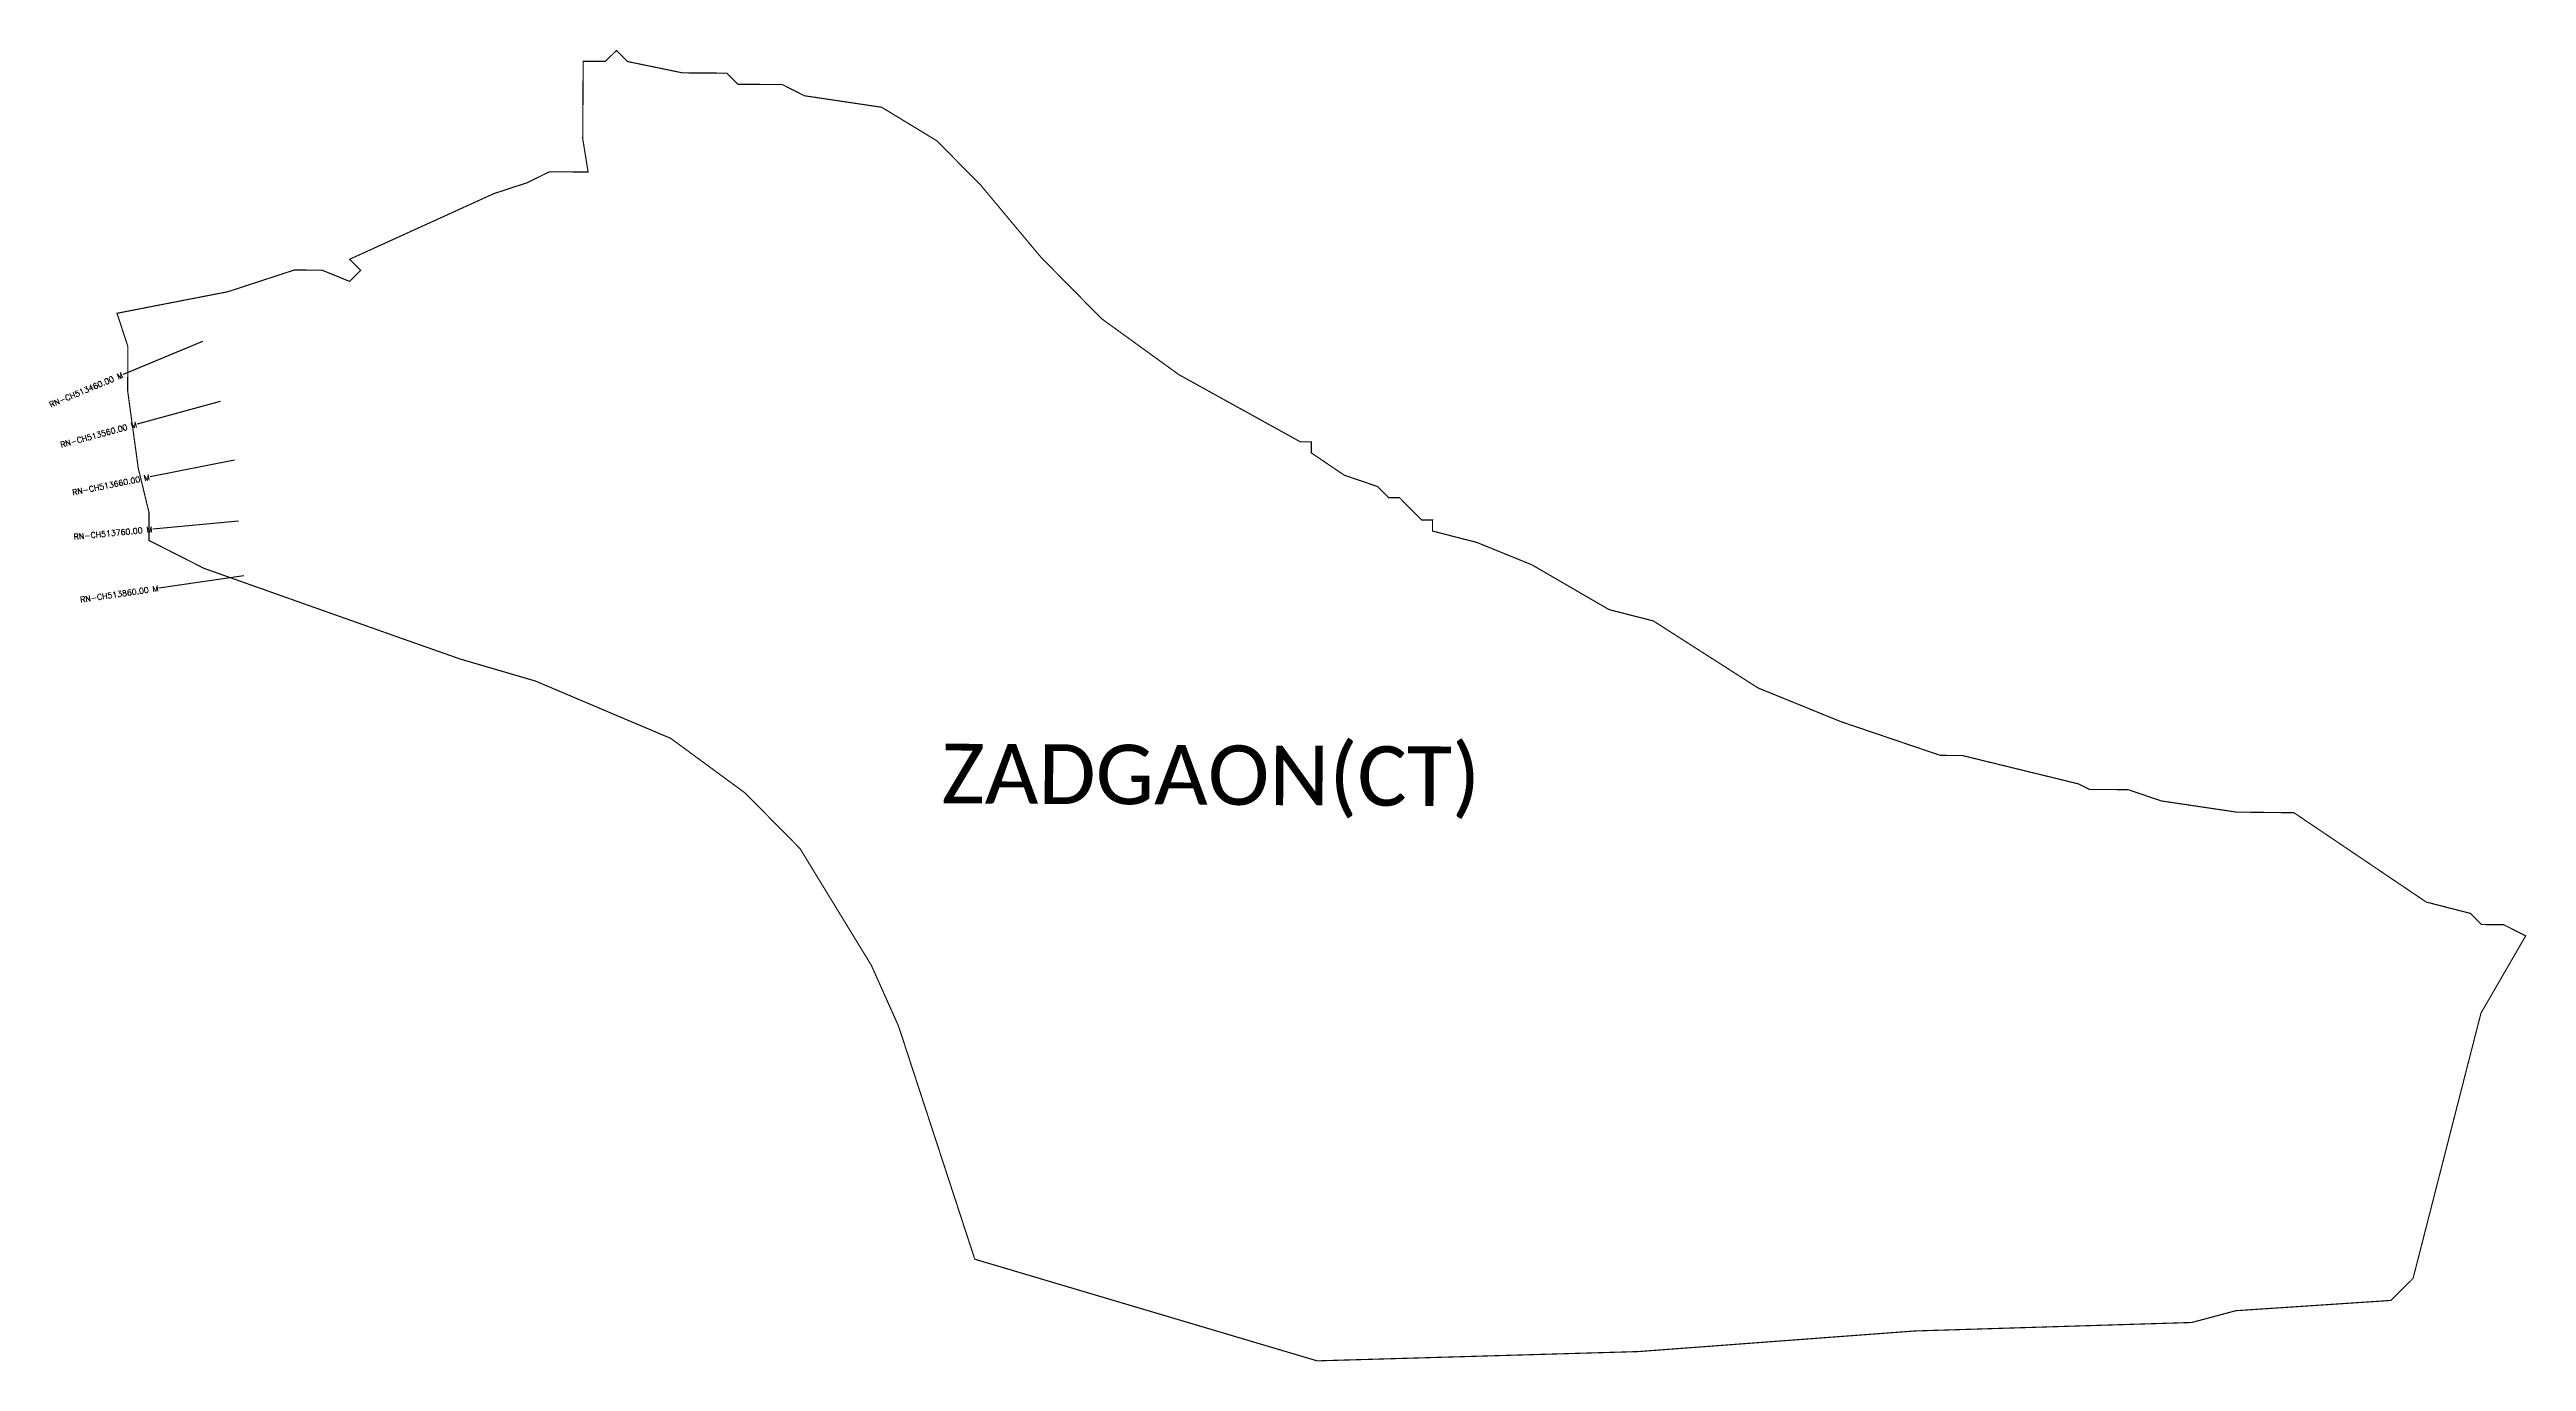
# Model space of a CAD drawing. Header units: metres. Extents: x 317102 to 321430, y 1879818 to 1882109.
import ezdxf
from ezdxf.enums import TextEntityAlignment as Align

# ---------------------------------------------------------------- set-up
doc = ezdxf.new("R2010")
doc.units = ezdxf.units.M
for name, color, linetype in [('CS', 134, 'Continuous'), ('CSMark', 6, 'Continuous'), ('VILLAGE NAME', 250, 'Continuous')]:
    doc.layers.add(name, color=color, linetype=linetype)
doc.styles.get("Standard").update_dxf_attribs({"font": 'simplex.shx'})

msp = doc.modelspace()

# ---------------------------------------------------------------- linework, layer by layer
at = {"color": 6, "const_width": 2, "flags": 128}
msp.add_lwpolyline([(318034.2, 1882088.9), (318072.9, 1882088.7), (318092.4, 1882107.9), (318111.5, 1882088.5), (318208.1, 1882068.6), (318285.4, 1882068.2), (318304.7, 1882048.7), (318382, 1882048.3), (318420.6, 1882028.7), (318555.8, 1882008.6), (318652.1, 1881950.1), (318729.1, 1881872.3), (318739.1, 1881860.3), (318791, 1881798.2), (318821.1, 1881762.2), (318833.5, 1881747.4), (318836.1, 1881744.6), (318864.4, 1881716), (318940.4, 1881639.1), (319075.2, 1881541.6), (319287.2, 1881424.4), (319306.6, 1881424.3), (319306.5, 1881405), (319364.3, 1881366), (319422.2, 1881346.3), (319441.4, 1881326.9), (319460.7, 1881326.8), (319499.1, 1881287.9), (319518.5, 1881287.8), (319518.4, 1881268.5), (319595.6, 1881248.7), (319692.1, 1881209.5), (319826.9, 1881131.3), (319904.2, 1881111.6), (320087.2, 1880994.5), (320231.9, 1880935.7), (320405.6, 1880876.8), (320444.2, 1880876.5), (320647, 1880827), (320666.3, 1880817.3), (320734, 1880816.9), (320791.9, 1880797.2), (320923.3, 1880777.7), (321023.7, 1880776.6), (321254.9, 1880620.6), (321332.1, 1880600.8), (321351.3, 1880581.3), (321390, 1880581.1), (321428.6, 1880561.6), (321350.5, 1880426.7), (321231.8, 1879963.3), (321193, 1879924.9), (320922.1, 1879907), (320845.2, 1879886.4), (320361.3, 1879871.6), (319877.7, 1879835.6), (319316.8, 1879819.4), (318718.5, 1879996.9), (318647.1, 1880215.1), (318603.8, 1880347.3), (318585.4, 1880403.6), (318537.7, 1880510.2), (318464.2, 1880630.4), (318413.1, 1880714), (318317, 1880811.2), (318187.1, 1880906.5), (318068.9, 1880956.5), (317950.7, 1881006.6), (317845, 1881037.5), (317818.7, 1881045.2), (317716.8, 1881081.1), (317593.7, 1881124.7), (317404, 1881191.9), (317371.8, 1881203.3), (317275.4, 1881252.1), (317275.6, 1881300.4), (317256.8, 1881377.9), (317246.2, 1881454.9), (317238.2, 1881513.4), (317238.6, 1881590.7), (317219.6, 1881648.8), (317333.6, 1881671), (317413.2, 1881686.4), (317529.4, 1881724.4), (317577.8, 1881724.1), (317626, 1881704.5), (317645.4, 1881723.7), (317626.2, 1881743.2), (317835.1, 1881838.2), (317878.2, 1881857.8), (317936.3, 1881876.8), (317975.1, 1881895.9), (318042.8, 1881895.5), (318033.4, 1881953.6), (318034.2, 1882088.9)], dxfattribs=at)
at = {"layer": 'CS'}
for p, q in [((317368.8, 1881599.6), (317230.3, 1881542)), ((317399.8, 1881494.5), (317255, 1881455.2)), ((317424.7, 1881392.5), (317277.6, 1881363)), ((317431.6, 1881286), (317282.3, 1881271.7)), ((317441.3, 1881190.5), (317292.9, 1881168.7))]:
    msp.add_line(p, q, dxfattribs=at)

# ---------------------------------------------------------------- texts
at = {"layer": 'CSMark'}
for s, rotation, p in [('RN-CH513460.00 M', 22.59, (317229.4, 1881541.6)), ('RN-CH513560.00 M', 15.1807, (317254, 1881454.9)), ('RN-CH513660.00 M', 11.3436, (317276.7, 1881362.8)), ('RN-CH513760.00 M', 5.4896, (317281.3, 1881271.6)), ('RN-CH513860.00 M', 8.35, (317291.9, 1881168.6))]:
    msp.add_text(s, height=10, rotation=rotation, dxfattribs=at).set_placement(p, align=Align.MIDDLE_RIGHT)
at = {"layer": 'VILLAGE NAME', "insert": (318660.5, 1880897.2), "char_height": 104.042, "attachment_point": 1, "rotation": 359.6762}
msp.add_mtext_dynamic_manual_height_columns('{\\fCalibri|b0|i0|c0|p34;ZADGAON(CT)} ', width=1732.91, gutter_width=520.2, heights=[0], dxfattribs=at)

doc.saveas('drawing.dxf')
